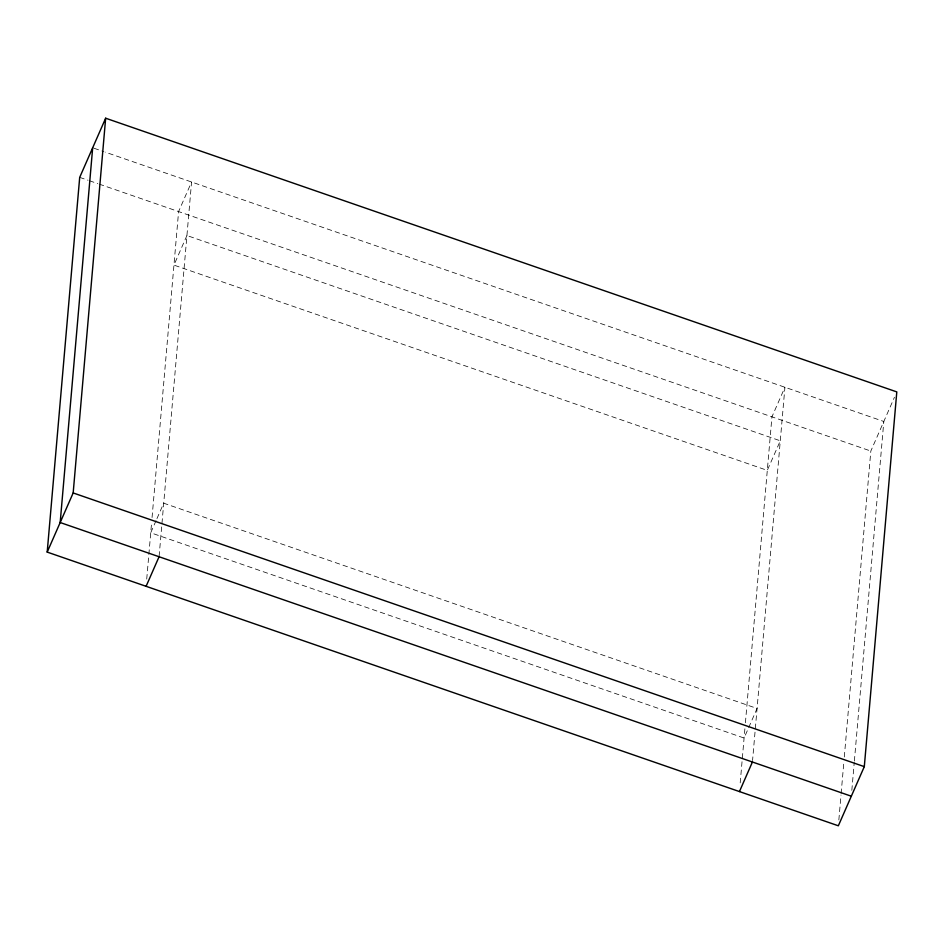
<?xml version="1.0" encoding="UTF-8"?>
<svg xmlns="http://www.w3.org/2000/svg" width="944" height="944" viewBox="0 0 944 944"><rect width="100%" height="100%" fill="white"/><g stroke="black" fill="none" stroke-linecap="round" stroke-linejoin="round"><path stroke-width="0.71" stroke-dasharray="4.72 3.54" d="M146.721 579.085L148.763 555.568M148.857 554.482L151.547 523.365M152.055 517.513L178.593 211.574L191.573 182.003L159.076 556.736M740.202 782.895L744.899 728.638M745.406 722.774L771.944 416.835L784.924 387.264L752.557 760.557M838.85 819.935L841.01 795.049M841.128 793.585L843.794 762.846M844.302 756.994L870.828 451.055L894.44 397.271M851.83 790.352L854.237 762.54M854.367 761.076L883.82 421.472L105.209 152.126M156.043 520.675L150.733 532.782L744.084 738.043L757.076 708.472L163.713 503.199L156.633 519.342M94.07 148.267L103.816 151.642M79.697 177.366L88.052 180.257M89.444 180.741L97.798 183.632M99.191 184.104L870.828 451.055M186.924 235.528L173.944 265.111L767.295 470.372L780.287 440.801L186.924 235.528"/><path stroke-width="1.42" d="M47.2 552.098L79.697 177.366L105.657 118.212L896.8 391.902L864.303 766.634L838.343 825.788L47.2 552.098L73.172 492.945L105.657 118.212M92.677 147.783L60.18 522.528L851.323 796.217M146.096 586.318L159.076 556.736M739.447 791.579L752.427 761.997M73.172 492.945L864.303 766.634"/></g></svg>
